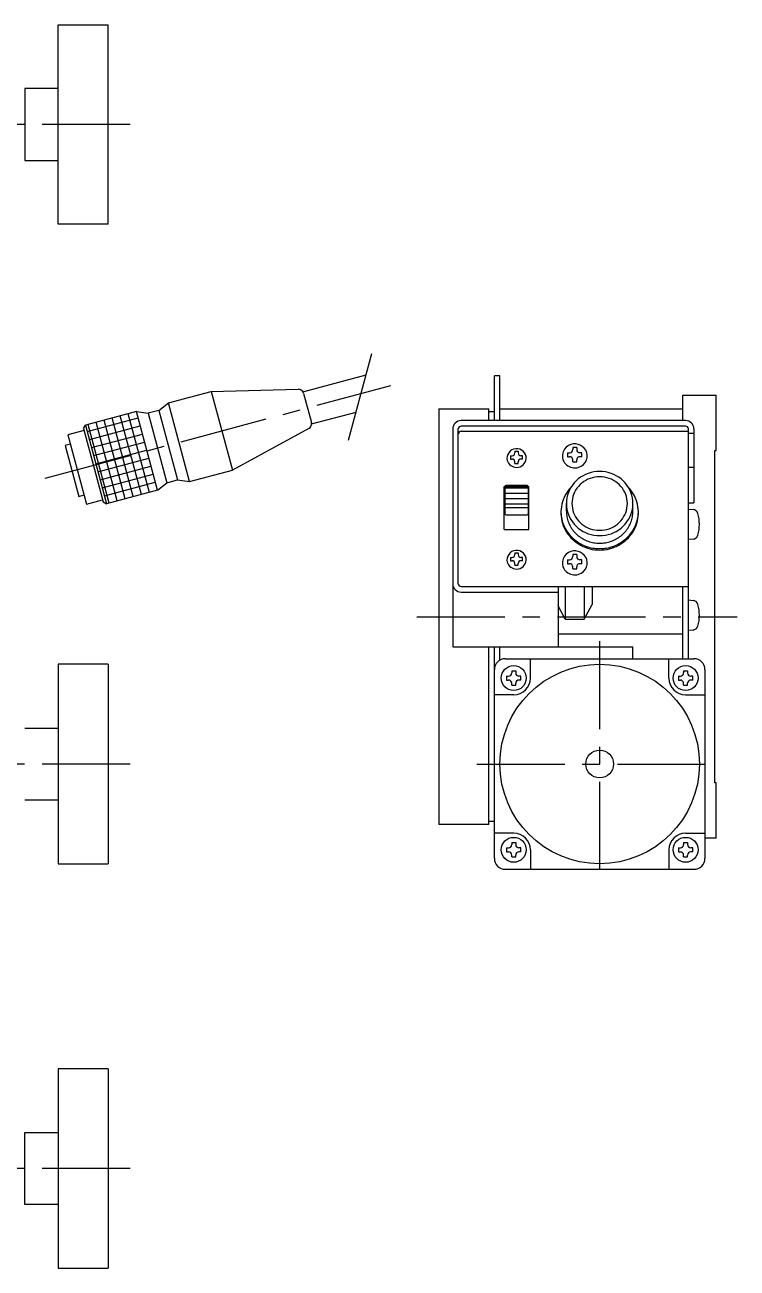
# Model space of a CAD drawing. Extents: x -4 to 342, y -8 to 248.
# Drawn here: x 213.3 to 341.8, y 16.8 to 241.3 of the extents above; entities that cross this region are included whole.
import ezdxf

# ---------------------------------------------------------------- set-up
doc = ezdxf.new("R2010")
doc.units = 0
doc.header["$LTSCALE"] = 0.5
doc.linetypes.add('CENTER', pattern=[50.8, 31.75, -6.35, 6.35, -6.35])
for name, color, linetype in [('MSM_CENTER', 1, 'CENTER'), ('MSM_CONTINUOUS', 7, 'CONTINUOUS'), ('MSM_NARROW', 5, 'CONTINUOUS')]:
    doc.layers.add(name, color=color, linetype=linetype)

msp = doc.modelspace()

# ---------------------------------------------------------------- linework, layer by layer
at = {"layer": 'MSM_CENTER'}
for p, q in [((232.258008, 223.253601), (208.757573, 223.253601)), ((216.913162, 159.428003), (279.291302, 176.142175)), ((283.956778, 134.412338), (341.756779, 134.412334)), ((316.956692, 129.992535), (316.956692, 85.632579)), ((232.258008, 107.812564), (208.757933, 107.812564)), ((294.776714, 107.812557), (339.13667, 107.812557)), ((232.258008, 34.800165), (208.758161, 34.800165))]:
    msp.add_line(p, q, dxfattribs=at)
at = {"layer": 'MSM_CONTINUOUS'}
for p, q in [((219.258159, 241.253601), (228.258159, 241.253601)), ((219.258159, 205.253601), (219.258159, 241.253601)), ((228.258159, 205.253601), (228.258159, 241.253601)), ((219.258159, 229.753601), (213.258159, 229.753601)), ((213.258159, 229.753601), (213.258159, 216.753601)), ((213.258159, 216.753601), (219.258159, 216.753601)), ((228.258159, 205.253601), (219.258159, 205.253601)), ((263.42867, 174.997625), (274.801861, 178.045062)), ((298.956778, 177.911994), (297.956692, 177.911994)), ((297.956692, 169.805477), (297.956692, 177.911994)), ((298.956778, 169.805477), (298.956778, 177.911994)), ((246.888895, 175.069257), (262.552504, 175.471328)), ((237.449634, 171.66003), (239.16149, 172.998705)), ((239.16149, 172.998705), (246.888895, 175.069257)), ((242.96613, 158.799595), (239.16149, 172.998705)), ((246.888895, 175.069257), (250.693535, 160.870147)), ((263.544091, 174.730477), (264.947968, 169.491137)), ((331.956779, 174.412113), (337.956779, 174.412113)), ((331.956779, 169.805477), (331.956779, 174.412113)), ((337.956779, 164.412113), (337.956779, 174.412113)), ((233.365934, 171.44579), (224.189638, 168.987009)), ((237.170574, 157.24668), (233.365934, 171.44579)), ((233.365934, 171.44579), (235.517782, 171.142391)), ((237.449634, 171.66003), (235.517782, 171.142391)), ((235.517782, 171.142391), (238.88243, 158.585355)), ((237.449634, 171.66003), (240.814282, 159.102993)), ((264.981584, 169.202071), (273.00871, 171.352933)), ((287.956778, 171.912341), (296.956778, 171.912341)), ((287.956778, 171.912335), (287.956778, 96.912205)), ((296.956778, 169.805477), (296.956778, 171.912341)), ((296.956778, 171.463814), (297.956692, 171.464014)), ((298.956778, 171.912341), (331.956779, 171.912341)), ((223.836085, 168.374637), (224.189638, 168.987009)), ((223.836085, 168.374637), (227.381906, 155.141453)), ((224.189638, 168.987009), (227.994278, 154.7879)), ((264.459654, 168.353746), (250.693535, 160.870147)), ((332.456779, 169.805477), (291.956779, 169.805477)), ((332.456779, 168.805477), (291.956779, 168.805477)), ((223.926672, 168.036563), (221.028895, 167.260106)), ((221.028895, 167.260106), (224.393543, 154.703069)), ((290.456779, 168.305477), (290.456779, 128.991376)), ((291.456779, 140.361712), (291.456779, 168.305477)), ((291.956779, 167.873623), (332.956779, 167.873623)), ((332.956778, 126.812557), (332.956779, 168.305477)), ((332.956779, 167.545456), (333.956779, 167.545456)), ((333.956779, 168.305477), (333.956779, 154.951255)), ((221.481829, 165.569736), (220.515903, 165.310917)), ((220.515903, 165.310917), (222.974684, 156.13462)), ((301.656776, 164.264822), (301.656776, 163.964823)), ((301.656776, 164.264822), (302.256777, 164.264822)), ((302.256777, 164.264822), (302.256777, 163.964823)), ((311.158774, 164.000967), (311.158774, 163.292966)), ((311.158774, 164.000967), (311.512773, 164.000967)), ((312.810774, 164.944966), (312.102773, 164.944966)), ((312.102773, 164.944966), (312.102773, 164.590967)), ((312.810774, 164.944966), (312.810774, 164.590967)), ((313.754773, 164.000967), (313.400774, 164.000967)), ((313.754773, 163.292966), (313.754773, 164.000967)), ((337.756779, 164.412113), (337.956779, 164.412113)), ((337.756779, 104.412183), (337.756779, 164.412113)), ((300.856777, 163.464823), (300.856777, 162.864822)), ((300.856777, 163.464823), (301.156776, 163.464823)), ((300.856777, 162.864822), (301.156776, 162.864822)), ((301.656776, 162.064823), (301.656776, 162.364822)), ((301.656776, 162.064823), (302.256777, 162.064823)), ((302.256777, 162.064823), (302.256777, 162.364822)), ((303.056776, 163.464823), (302.756777, 163.464823)), ((303.056776, 162.864822), (302.756777, 162.864822)), ((303.056776, 162.864822), (303.056776, 163.464823)), ((311.158774, 163.292966), (311.512773, 163.292966)), ((312.102773, 162.348967), (312.102773, 162.702966)), ((312.102773, 162.348967), (312.810774, 162.348967)), ((312.810774, 162.348967), (312.810774, 162.702966)), ((313.754773, 163.292966), (313.400774, 163.292966)), ((242.96613, 158.799595), (250.693535, 160.870147)), ((313.515318, 159.580144), (313.100051, 159.272356)), ((313.956777, 159.851801), (313.515318, 159.580144)), ((314.421067, 160.08526), (313.956777, 159.851801)), ((314.904656, 160.278744), (314.421067, 160.08526)), ((315.246676, 159.371071), (314.843686, 159.209834)), ((315.403863, 160.43078), (314.904656, 160.278744)), ((315.662682, 159.497767), (315.246676, 159.371071)), ((315.914888, 160.540211), (315.403863, 160.43078)), ((316.088536, 159.58896), (315.662682, 159.497767)), ((316.433842, 160.606204), (315.914888, 160.540211)), ((316.520998, 159.643955), (316.088536, 159.58896)), ((316.956777, 160.628258), (316.433842, 160.606204)), ((316.956777, 159.662333), (316.520998, 159.643955)), ((317.479711, 160.606204), (316.956777, 160.628258)), ((317.392556, 159.643955), (316.956777, 159.662333)), ((317.825018, 159.58896), (317.392556, 159.643955)), ((317.998666, 160.540211), (317.479711, 160.606204)), ((318.250872, 159.497767), (317.825018, 159.58896)), ((318.509691, 160.43078), (317.998666, 160.540211)), ((318.666877, 159.371071), (318.250872, 159.497767)), ((319.008898, 160.278744), (318.509691, 160.43078)), ((319.069868, 159.209834), (318.666877, 159.371071)), ((319.492486, 160.08526), (319.008898, 160.278744)), ((319.956777, 159.851801), (319.492486, 160.08526)), ((320.398235, 159.580144), (319.956777, 159.851801)), ((320.813502, 159.272356), (320.398235, 159.580144)), ((332.956779, 161.421732), (333.956779, 161.421732)), ((237.170574, 157.24668), (227.994278, 154.7879)), ((237.170574, 157.24668), (238.88243, 158.585355)), ((238.88243, 158.585355), (240.814282, 159.102993)), ((240.814282, 159.102993), (242.96613, 158.799595)), ((299.756777, 157.920415), (304.156777, 157.920415)), ((299.756777, 150.157756), (299.756777, 157.920415)), ((299.856777, 157.902569), (299.856777, 152.999977)), ((299.856777, 157.698956), (304.056777, 157.698956)), ((303.856777, 158.102569), (300.056777, 158.102569)), ((304.056777, 157.902569), (304.056777, 152.999977)), ((304.156777, 150.157756), (304.156777, 157.920415)), ((311.475693, 157.407828), (311.208206, 157.060279)), ((311.51893, 157.282011), (311.318621, 156.814901)), ((311.765665, 157.738123), (311.475693, 157.407828)), ((311.760625, 157.730481), (311.51893, 157.282011)), ((312.041865, 158.156898), (311.760625, 157.730481)), ((312.36051, 158.558015), (312.041865, 158.156898)), ((312.714136, 158.93078), (312.36051, 158.558015)), ((312.62665, 157.247519), (312.425238, 156.873794)), ((312.861017, 157.602866), (312.62665, 157.247519)), ((313.100051, 159.272356), (312.714136, 158.93078)), ((313.126555, 157.93713), (312.861017, 157.602866)), ((313.421243, 158.247767), (313.126555, 157.93713)), ((313.742839, 158.532414), (313.421243, 158.247767)), ((314.088895, 158.788904), (313.742839, 158.532414)), ((314.456777, 159.015285), (314.088895, 158.788904)), ((314.843686, 159.209834), (314.456777, 159.015285)), ((319.456777, 159.015285), (319.069868, 159.209834)), ((319.824659, 158.788904), (319.456777, 159.015285)), ((320.170715, 158.532414), (319.824659, 158.788904)), ((320.492311, 158.247767), (320.170715, 158.532414)), ((320.786999, 157.93713), (320.492311, 158.247767)), ((321.052537, 157.602866), (320.786999, 157.93713)), ((321.199417, 158.93078), (320.813502, 159.272356)), ((321.286904, 157.247519), (321.052537, 157.602866)), ((321.553043, 158.558015), (321.199417, 158.93078)), ((321.488315, 156.873794), (321.286904, 157.247519)), ((321.871689, 158.156898), (321.553043, 158.558015)), ((322.152929, 157.730481), (321.871689, 158.156898)), ((322.437861, 157.407828), (322.147889, 157.738123)), ((322.394623, 157.282011), (322.152929, 157.730481)), ((322.594932, 156.814901), (322.394623, 157.282011)), ((322.705348, 157.060279), (322.437861, 157.407828)), ((222.974684, 156.13462), (223.94061, 156.393439)), ((224.393543, 154.703069), (227.29132, 155.479526)), ((227.381906, 155.141453), (227.994278, 154.7879)), ((299.856777, 156.733031), (304.056777, 156.733031)), ((299.856777, 155.767105), (304.056777, 155.767105)), ((310.242982, 155.115787), (310.129927, 154.696715)), ((310.383579, 155.527008), (310.242982, 155.115787)), ((310.55114, 155.928692), (310.383579, 155.527008)), ((310.74498, 156.319191), (310.55114, 155.928692)), ((310.964301, 156.696904), (310.74498, 156.319191)), ((310.979609, 155.33782), (310.956777, 154.832705)), ((311.208206, 157.060279), (310.964301, 156.696904)), ((311.047931, 155.839092), (310.979609, 155.33782)), ((311.161222, 156.332704), (311.047931, 155.839092)), ((311.318621, 156.814901), (311.161222, 156.332704)), ((311.975804, 155.253635), (311.956777, 154.832705)), ((312.032738, 155.671361), (311.975804, 155.253635)), ((312.127148, 156.082704), (312.032738, 155.671361)), ((312.258314, 156.484535), (312.127148, 156.082704)), ((312.425238, 156.873794), (312.258314, 156.484535)), ((321.65524, 156.484535), (321.488315, 156.873794)), ((321.786406, 156.082704), (321.65524, 156.484535)), ((321.880815, 155.671361), (321.786406, 156.082704)), ((321.93775, 155.253635), (321.880815, 155.671361)), ((321.956777, 154.832705), (321.93775, 155.253635)), ((322.752331, 156.332704), (322.594932, 156.814901)), ((322.949252, 156.696904), (322.705348, 157.060279)), ((322.865623, 155.839092), (322.752331, 156.332704)), ((322.933945, 155.33782), (322.865623, 155.839092)), ((322.956776, 154.832705), (322.933945, 155.33782)), ((323.168574, 156.319191), (322.949252, 156.696904)), ((323.362413, 155.928692), (323.168574, 156.319191)), ((323.529975, 155.527008), (323.362413, 155.928692)), ((323.670572, 155.115787), (323.529975, 155.527008)), ((323.783626, 154.696715), (323.670572, 155.115787)), ((332.956779, 154.951255), (333.956779, 154.951255)), ((299.856777, 154.801179), (304.056777, 154.801179)), ((299.856777, 154.100092), (304.056777, 154.100092)), ((300.056777, 152.799977), (303.856777, 152.799977)), ((309.956777, 153.460963), (309.96344, 153.166032)), ((309.988184, 153.841923), (309.960076, 153.409708)), ((309.960076, 153.409708), (309.960671, 152.976643)), ((309.960671, 152.976643), (309.989966, 152.544502)), ((309.96344, 153.166032), (309.983414, 152.871661)), ((309.983414, 152.871661), (310.016663, 152.578413)), ((310.044878, 154.271512), (309.988184, 153.841923)), ((310.129927, 154.696715), (310.044878, 154.271512)), ((310.956777, 154.832705), (310.979609, 154.327589)), ((310.956777, 153.460963), (310.956777, 154.832705)), ((310.956777, 153.460963), (310.962488, 153.208165)), ((310.962488, 153.208165), (310.979609, 152.955847)), ((310.979609, 154.327589), (311.047931, 153.826317)), ((310.979609, 152.955847), (311.008108, 152.704492)), ((311.008108, 152.704492), (311.047931, 152.454576)), ((311.047931, 153.826317), (311.161222, 153.332705)), ((311.161222, 153.332705), (311.318621, 152.850509)), ((311.318621, 152.850509), (311.51893, 152.383398)), ((311.956777, 154.832705), (311.975804, 154.411775)), ((311.975804, 154.411775), (312.032738, 153.994049)), ((312.032738, 153.994049), (312.127148, 153.582705)), ((312.127148, 153.582705), (312.258314, 153.180875)), ((312.258314, 153.180875), (312.425238, 152.791616)), ((312.425238, 152.791616), (312.62665, 152.417891)), ((321.286904, 152.417891), (321.488315, 152.791616)), ((321.488315, 152.791616), (321.65524, 153.180875)), ((321.65524, 153.180875), (321.786406, 153.582705)), ((321.786406, 153.582705), (321.880815, 153.994049)), ((321.880815, 153.994049), (321.93775, 154.411775)), ((321.93775, 154.411775), (321.956777, 154.832705)), ((322.394623, 152.383398), (322.594932, 152.850509)), ((322.594932, 152.850509), (322.752331, 153.332705)), ((322.752331, 153.332705), (322.865623, 153.826317)), ((322.865623, 153.826317), (322.933945, 154.327589)), ((322.865623, 152.454576), (322.905446, 152.704492)), ((322.905446, 152.704492), (322.933945, 152.955847)), ((322.933945, 154.327589), (322.956776, 154.832705)), ((322.933945, 152.955847), (322.951066, 153.208165)), ((322.951066, 153.208165), (322.956776, 153.460963)), ((322.956776, 153.460963), (322.956776, 154.832705)), ((323.868675, 154.271512), (323.783626, 154.696715)), ((323.92537, 153.841923), (323.868675, 154.271512)), ((323.89689, 152.578413), (323.930139, 152.871661)), ((323.923587, 152.544502), (323.952882, 152.976643)), ((323.953477, 153.409708), (323.92537, 153.841923)), ((323.930139, 152.871661), (323.950114, 153.166032)), ((323.950114, 153.166032), (323.956776, 153.460963)), ((323.952882, 152.976643), (323.953477, 153.409708)), ((332.956779, 153.831429), (333.804028, 153.757304)), ((309.989966, 152.544502), (310.047841, 152.115059)), ((310.016663, 152.578413), (310.063123, 152.286845)), ((310.047841, 152.115059), (310.134058, 151.690076)), ((310.063123, 152.286845), (310.122705, 151.997511)), ((310.122705, 151.997511), (310.195296, 151.710963)), ((310.134058, 151.690076), (310.248264, 151.271295)), ((310.195296, 151.710963), (310.280759, 151.427747)), ((310.248264, 151.271295), (310.38999, 150.860436)), ((310.280759, 151.427747), (310.378929, 151.148401)), ((310.378929, 151.148401), (310.48962, 150.873457)), ((310.38999, 150.860436), (310.558654, 150.459183)), ((310.48962, 150.873457), (310.612623, 150.603438)), ((310.558654, 150.459183), (310.753566, 150.069182)), ((310.612623, 150.603438), (310.747701, 150.338859)), ((311.047931, 152.454576), (311.099001, 152.206576)), ((311.099001, 152.206576), (311.161222, 151.960963)), ((311.161222, 151.960963), (311.234475, 151.718206)), ((311.234475, 151.718206), (311.318621, 151.478767)), ((311.318621, 151.478767), (311.4135, 151.243101)), ((311.4135, 151.243101), (311.51893, 151.011656)), ((311.51893, 152.383398), (311.760625, 151.934928)), ((311.51893, 151.011656), (311.634712, 150.784874)), ((311.634712, 150.784874), (311.760625, 150.563186)), ((311.760625, 151.934928), (312.041865, 151.508512)), ((311.760625, 150.563186), (311.896428, 150.347014)), ((312.041865, 151.508512), (312.36051, 151.107395)), ((312.36051, 151.107395), (312.714136, 150.734629)), ((312.62665, 152.417891), (312.861017, 152.062544)), ((312.714136, 150.734629), (313.100051, 150.393053)), ((312.861017, 152.062544), (313.126555, 151.72828)), ((313.100051, 150.393053), (313.515318, 150.085265)), ((313.126555, 151.72828), (313.421243, 151.417642)), ((313.421243, 151.417642), (313.742839, 151.132995)), ((313.742839, 151.132995), (314.088895, 150.876505)), ((314.088895, 150.876505), (314.456777, 150.650124)), ((314.456777, 150.650124), (314.843686, 150.455575)), ((314.843686, 150.455575), (315.246676, 150.294339)), ((318.666877, 150.294339), (319.069868, 150.455575)), ((319.069868, 150.455575), (319.456777, 150.650124)), ((319.456777, 150.650124), (319.824659, 150.876505)), ((319.824659, 150.876505), (320.170715, 151.132995)), ((320.170715, 151.132995), (320.492311, 151.417642)), ((320.398235, 150.085265), (320.813502, 150.393053)), ((320.492311, 151.417642), (320.786999, 151.72828)), ((320.786999, 151.72828), (321.052537, 152.062544)), ((320.813502, 150.393053), (321.199417, 150.734629)), ((321.052537, 152.062544), (321.286904, 152.417891)), ((321.199417, 150.734629), (321.553043, 151.107395)), ((321.553043, 151.107395), (321.871689, 151.508512)), ((321.871689, 151.508512), (322.152929, 151.934928)), ((322.017125, 150.347014), (322.152929, 150.563186)), ((322.152929, 151.934928), (322.394623, 152.383398)), ((322.152929, 150.563186), (322.278842, 150.784874)), ((322.278842, 150.784874), (322.394623, 151.011656)), ((322.394623, 151.011656), (322.500054, 151.243101)), ((322.500054, 151.243101), (322.594932, 151.478767)), ((322.594932, 151.478767), (322.679078, 151.718206)), ((322.679078, 151.718206), (322.752331, 151.960963)), ((322.752331, 151.960963), (322.814553, 152.206576)), ((322.814553, 152.206576), (322.865623, 152.454576)), ((323.159988, 150.069182), (323.354899, 150.459183)), ((323.165852, 150.338859), (323.300931, 150.603438)), ((323.300931, 150.603438), (323.423933, 150.873457)), ((323.354899, 150.459183), (323.523564, 150.860436)), ((323.423933, 150.873457), (323.534625, 151.148401)), ((323.523564, 150.860436), (323.66529, 151.271295)), ((323.534625, 151.148401), (323.632795, 151.427747)), ((323.632795, 151.427747), (323.718257, 151.710963)), ((323.66529, 151.271295), (323.779496, 151.690076)), ((323.718257, 151.710963), (323.790848, 151.997511)), ((323.779496, 151.690076), (323.865713, 152.115059)), ((323.790848, 151.997511), (323.850431, 152.286845)), ((323.850431, 152.286845), (323.89689, 152.578413)), ((323.865713, 152.115059), (323.923587, 152.544502)), ((299.756777, 150.157756), (304.156777, 150.157756)), ((310.747701, 150.338859), (310.894599, 150.080223)), ((310.753566, 150.069182), (310.973925, 149.692033)), ((310.894599, 150.080223), (311.053037, 149.828023)), ((310.973925, 149.692033), (311.218827, 149.329284)), ((311.053037, 149.828023), (311.222713, 149.582738)), ((311.218827, 149.329284), (311.487268, 148.982423)), ((311.222713, 149.582738), (311.403304, 149.344835)), ((311.403304, 149.344835), (311.594466, 149.114768)), ((311.487268, 148.982423), (311.778146, 148.652872)), ((311.594466, 149.114768), (311.795836, 148.892974)), ((311.778146, 148.652872), (312.090269, 148.341983)), ((311.795836, 148.892974), (312.00703, 148.679875)), ((311.896428, 150.347014), (312.041865, 150.13677)), ((312.00703, 148.679875), (312.227646, 148.475878)), ((312.041865, 150.13677), (312.196657, 149.932854)), ((312.090269, 148.341983), (312.422355, 148.051032)), ((312.196657, 149.932854), (312.36051, 149.735653)), ((312.227646, 148.475878), (312.457264, 148.281369)), ((312.36051, 149.735653), (312.533113, 149.545544)), ((312.457264, 148.281369), (312.695447, 148.096721)), ((312.533113, 149.545544), (312.714136, 149.362888)), ((312.714136, 149.362888), (312.903236, 149.188033)), ((312.903236, 149.188033), (313.100051, 149.021311)), ((313.100051, 149.021311), (313.304208, 148.863041)), ((313.304208, 148.863041), (313.515318, 148.713523)), ((313.515318, 150.085265), (313.956777, 149.813608)), ((313.515318, 148.713523), (313.732979, 148.573043)), ((313.732979, 148.573043), (313.956777, 148.441866)), ((313.956777, 149.813608), (314.421067, 149.580149)), ((313.956777, 148.441866), (314.186285, 148.320244)), ((314.186285, 148.320244), (314.421067, 148.208408)), ((314.421067, 149.580149), (314.904656, 149.386666)), ((314.421067, 148.208408), (314.660676, 148.10657)), ((314.904656, 149.386666), (315.403863, 149.23463)), ((315.246676, 150.294339), (315.662682, 150.167642)), ((315.403863, 149.23463), (315.914888, 149.125199)), ((315.662682, 150.167642), (316.088536, 150.07645)), ((315.914888, 149.125199), (316.433842, 149.059205)), ((316.088536, 150.07645), (316.520998, 150.021455)), ((316.433842, 149.059205), (316.956777, 149.037151)), ((316.520998, 150.021455), (316.956777, 150.003077)), ((316.956777, 150.003077), (317.392556, 150.021455)), ((316.956777, 149.037151), (317.479711, 149.059205)), ((317.392556, 150.021455), (317.825018, 150.07645)), ((317.479711, 149.059205), (317.998666, 149.125199)), ((317.825018, 150.07645), (318.250872, 150.167642)), ((317.998666, 149.125199), (318.509691, 149.23463)), ((318.250872, 150.167642), (318.666877, 150.294339)), ((318.509691, 149.23463), (319.008898, 149.386666)), ((319.008898, 149.386666), (319.492486, 149.580149)), ((319.252877, 148.10657), (319.492486, 148.208408)), ((319.492486, 149.580149), (319.956777, 149.813608)), ((319.492486, 148.208408), (319.727268, 148.320244)), ((319.727268, 148.320244), (319.956777, 148.441866)), ((319.956777, 149.813608), (320.398235, 150.085265)), ((319.956777, 148.441866), (320.180574, 148.573043)), ((320.180574, 148.573043), (320.398235, 148.713523)), ((320.398235, 148.713523), (320.609345, 148.863041)), ((320.609345, 148.863041), (320.813502, 149.021311)), ((320.813502, 149.021311), (321.010318, 149.188033)), ((321.010318, 149.188033), (321.199417, 149.362888)), ((321.199417, 149.362888), (321.380441, 149.545544)), ((321.218107, 148.096721), (321.45629, 148.281369)), ((321.380441, 149.545544), (321.553043, 149.735653)), ((321.45629, 148.281369), (321.685908, 148.475878)), ((321.491199, 148.051032), (321.823285, 148.341983)), ((321.553043, 149.735653), (321.716897, 149.932854)), ((321.685908, 148.475878), (321.906524, 148.679875)), ((321.716897, 149.932854), (321.871689, 150.13677)), ((321.823285, 148.341983), (322.135408, 148.652872)), ((321.871689, 150.13677), (322.017125, 150.347014)), ((321.906524, 148.679875), (322.117718, 148.892974)), ((322.117718, 148.892974), (322.319088, 149.114768)), ((322.135408, 148.652872), (322.426286, 148.982423)), ((322.319088, 149.114768), (322.51025, 149.344835)), ((322.426286, 148.982423), (322.694727, 149.329284)), ((322.51025, 149.344835), (322.690841, 149.582738)), ((322.690841, 149.582738), (322.860517, 149.828023)), ((322.694727, 149.329284), (322.939629, 149.692033)), ((322.860517, 149.828023), (323.018954, 150.080223)), ((322.939629, 149.692033), (323.159988, 150.069182)), ((323.018954, 150.080223), (323.165852, 150.338859)), ((333.804028, 148.405554), (332.956779, 148.331429)), ((301.656776, 145.912231), (301.656776, 145.612232)), ((301.656776, 145.912231), (302.256777, 145.912231)), ((302.256777, 145.912231), (302.256777, 145.612232)), ((312.422355, 148.051032), (312.773042, 147.781212)), ((312.695447, 148.096721), (312.941742, 147.922284)), ((312.773042, 147.781212), (313.140893, 147.533631)), ((312.941742, 147.922284), (313.19568, 147.758389)), ((313.140893, 147.533631), (313.524397, 147.309303)), ((313.19568, 147.758389), (313.456777, 147.60535)), ((313.456777, 147.60535), (313.724537, 147.463458)), ((313.524397, 147.309303), (313.921982, 147.109149)), ((313.724537, 147.463458), (313.998449, 147.332982)), ((313.921982, 147.109149), (314.332017, 146.933991)), ((313.998449, 147.332982), (314.277993, 147.214171)), ((314.277993, 147.214171), (314.562636, 147.107251)), ((314.332017, 146.933991), (314.752819, 146.784546)), ((314.562636, 147.107251), (314.851836, 147.012426)), ((314.660676, 148.10657), (314.904656, 148.014924)), ((314.752819, 146.784546), (315.182662, 146.661428)), ((314.851836, 147.012426), (315.145044, 146.929876)), ((314.904656, 148.014924), (315.152542, 147.933645)), ((315.145044, 146.929876), (315.4417, 146.859758)), ((315.152542, 147.933645), (315.403863, 147.862888)), ((315.182662, 146.661428), (315.619783, 146.565142)), ((315.403863, 147.862888), (315.658139, 147.802787)), ((315.4417, 146.859758), (315.74124, 146.802206)), ((315.619783, 146.565142), (316.062389, 146.496082)), ((315.658139, 147.802787), (315.914888, 147.753457)), ((315.74124, 146.802206), (316.043094, 146.757329)), ((315.914888, 147.753457), (316.17362, 147.714991)), ((316.043094, 146.757329), (316.346687, 146.725213)), ((316.062389, 146.496082), (316.508664, 146.454533)), ((316.17362, 147.714991), (316.433842, 147.687463)), ((316.346687, 146.725213), (316.651441, 146.705919)), ((316.433842, 147.687463), (316.695061, 147.670926)), ((316.508664, 146.454533), (316.956777, 146.440664)), ((316.651441, 146.705919), (316.956777, 146.699484)), ((316.695061, 147.670926), (316.956777, 147.665409)), ((316.956777, 147.665409), (317.218493, 147.670926)), ((316.956777, 146.699484), (317.262113, 146.705919)), ((316.956777, 146.440664), (317.40489, 146.454533)), ((317.218493, 147.670926), (317.479711, 147.687463)), ((317.262113, 146.705919), (317.566867, 146.725213)), ((317.40489, 146.454533), (317.851165, 146.496082)), ((317.479711, 147.687463), (317.739934, 147.714991)), ((317.566867, 146.725213), (317.87046, 146.757329)), ((317.739934, 147.714991), (317.998666, 147.753457)), ((317.851165, 146.496082), (318.293771, 146.565142)), ((317.87046, 146.757329), (318.172314, 146.802206)), ((317.998666, 147.753457), (318.255414, 147.802787)), ((318.172314, 146.802206), (318.471854, 146.859758)), ((318.255414, 147.802787), (318.509691, 147.862888)), ((318.293771, 146.565142), (318.730892, 146.661428)), ((318.471854, 146.859758), (318.76851, 146.929876)), ((318.509691, 147.862888), (318.761012, 147.933645)), ((318.730892, 146.661428), (319.160735, 146.784546)), ((318.761012, 147.933645), (319.008898, 148.014924)), ((318.76851, 146.929876), (319.061717, 147.012426)), ((319.008898, 148.014924), (319.252877, 148.10657)), ((319.061717, 147.012426), (319.350918, 147.107251)), ((319.160735, 146.784546), (319.581537, 146.933991)), ((319.350918, 147.107251), (319.635561, 147.214171)), ((319.581537, 146.933991), (319.991571, 147.109149)), ((319.635561, 147.214171), (319.915104, 147.332982)), ((319.915104, 147.332982), (320.189017, 147.463458)), ((319.991571, 147.109149), (320.389156, 147.309303)), ((320.189017, 147.463458), (320.456777, 147.60535)), ((320.389156, 147.309303), (320.772661, 147.533631)), ((320.456777, 147.60535), (320.717874, 147.758389)), ((320.717874, 147.758389), (320.971812, 147.922284)), ((320.772661, 147.533631), (321.140511, 147.781212)), ((320.971812, 147.922284), (321.218107, 148.096721)), ((321.140511, 147.781212), (321.491199, 148.051032)), ((300.856777, 145.112232), (300.856777, 144.512231)), ((300.856777, 145.112232), (301.156776, 145.112232)), ((300.856777, 144.512231), (301.156776, 144.512231)), ((301.656776, 143.712232), (301.656776, 144.012231)), ((301.656776, 143.712232), (302.256777, 143.712232)), ((302.256777, 143.712232), (302.256777, 144.012231)), ((303.056776, 145.112232), (302.756777, 145.112232)), ((303.056776, 144.512231), (302.756777, 144.512231)), ((303.056776, 144.512231), (303.056776, 145.112232)), ((311.158774, 144.682446), (311.158774, 143.974445)), ((311.158774, 144.682446), (311.512773, 144.682446)), ((311.158774, 143.974445), (311.512773, 143.974445)), ((312.102773, 145.626445), (312.102773, 145.272446)), ((312.810774, 145.626445), (312.102773, 145.626445)), ((312.810774, 145.626445), (312.810774, 145.272446)), ((313.754773, 144.682446), (313.400774, 144.682446)), ((313.754773, 143.974445), (313.400774, 143.974445)), ((313.754773, 143.974445), (313.754773, 144.682446)), ((312.102773, 143.030446), (312.102773, 143.384445)), ((312.102773, 143.030446), (312.810774, 143.030446)), ((312.810774, 143.030446), (312.810774, 143.384445)), ((291.956779, 139.861774), (332.956778, 139.861774)), ((309.456779, 139.861774), (309.456779, 128.991376)), ((310.761087, 139.861774), (310.761087, 133.958098)), ((314.152458, 139.861774), (314.152458, 133.958098)), ((315.57768, 139.861774), (315.57768, 136.614038)), ((331.956779, 126.812557), (331.956779, 139.861774)), ((291.956779, 138.861774), (309.456779, 138.861774)), ((332.956778, 137.422931), (333.804027, 137.348807)), ((310.761087, 133.958098), (309.456779, 136.388712)), ((314.152458, 133.958098), (315.57768, 136.614038)), ((310.761087, 133.958098), (314.152458, 133.958098)), ((309.456779, 131.301446), (331.956779, 131.301446)), ((333.804027, 131.997056), (332.956778, 131.922931)), ((290.456779, 128.991376), (322.956779, 128.991376)), ((296.956778, 96.912205), (296.956778, 128.991376)), ((297.956692, 90.812557), (297.956692, 128.991376)), ((298.956778, 126.544657), (298.956778, 128.991376)), ((322.956779, 126.812557), (322.956779, 128.991376)), ((219.258008, 125.812564), (219.258008, 89.812564)), ((228.258008, 125.812564), (219.258008, 125.812564)), ((228.258008, 125.812564), (228.258008, 89.812564)), ((299.956692, 126.812557), (333.956692, 126.812557)), ((304.456692, 123.312557), (304.456692, 126.812557)), ((329.456692, 123.312557), (329.456692, 126.812557)), ((300.158693, 123.677269), (300.512692, 123.677269)), ((300.158693, 123.677269), (300.158693, 122.969268)), ((301.102692, 124.621268), (301.102692, 124.267269)), ((301.102692, 124.621268), (301.810693, 124.621268)), ((301.810693, 124.621268), (301.810693, 124.267269)), ((302.754692, 123.677269), (302.400693, 123.677269)), ((302.754692, 122.969268), (302.754692, 123.677269)), ((331.158693, 123.677269), (331.512692, 123.677269)), ((331.158693, 123.677269), (331.158693, 122.969268)), ((332.102692, 124.621268), (332.102692, 124.267269)), ((332.102692, 124.621268), (332.810693, 124.621268)), ((332.810693, 124.621268), (332.810693, 124.267269)), ((333.754692, 123.677269), (333.400693, 123.677269)), ((333.754692, 122.969268), (333.754692, 123.677269)), ((335.956692, 124.812557), (335.956692, 90.812557)), ((300.158693, 122.969268), (300.512692, 122.969268)), ((301.102692, 122.025269), (301.102692, 122.379268)), ((301.102692, 122.025269), (301.810693, 122.025269)), ((301.810693, 122.025269), (301.810693, 122.379268)), ((302.754692, 122.969268), (302.400693, 122.969268)), ((331.158693, 122.969268), (331.512692, 122.969268)), ((332.102692, 122.025269), (332.102692, 122.379268)), ((332.102692, 122.025269), (332.810693, 122.025269)), ((332.810693, 122.025269), (332.810693, 122.379268)), ((333.754692, 122.969268), (333.400693, 122.969268)), ((301.456692, 120.312557), (297.956692, 120.312557)), ((332.456692, 120.312557), (335.956692, 120.312557)), ((213.258008, 114.312564), (219.258008, 114.312564)), ((337.956779, 104.412183), (337.756779, 104.412183)), ((337.956779, 94.412183), (337.956779, 104.412183)), ((219.258008, 101.312564), (213.258008, 101.312564)), ((296.956778, 96.912205), (287.956778, 96.912205)), ((297.956818, 97.412405), (296.956778, 97.412205)), ((301.456692, 95.312557), (297.956692, 95.312557)), ((332.456692, 95.312557), (335.956692, 95.312557)), ((337.956779, 94.412183), (335.956692, 94.412183)), ((300.158693, 92.677384), (300.512692, 92.677384)), ((300.158693, 92.677384), (300.158693, 91.969383)), ((301.102692, 93.621383), (301.102692, 93.267384)), ((301.102692, 93.621383), (301.810693, 93.621383)), ((301.810693, 93.621383), (301.810693, 93.267384)), ((302.754692, 92.677384), (302.400693, 92.677384)), ((302.754692, 91.969383), (302.754692, 92.677384)), ((304.456692, 92.312557), (304.456692, 88.812557)), ((329.456692, 92.312557), (329.456692, 88.812557)), ((331.158693, 92.677384), (331.512692, 92.677384)), ((331.158693, 92.677384), (331.158693, 91.969383)), ((332.102692, 93.621383), (332.102692, 93.267384)), ((332.102692, 93.621383), (332.810693, 93.621383)), ((332.810693, 93.621383), (332.810693, 93.267384)), ((333.754692, 92.677384), (333.400693, 92.677384)), ((333.754692, 91.969383), (333.754692, 92.677384)), ((219.258008, 89.812564), (228.258008, 89.812564)), ((300.158693, 91.969383), (300.512692, 91.969383)), ((301.102692, 91.025384), (301.102692, 91.379383)), ((301.102692, 91.025384), (301.810693, 91.025384)), ((301.810693, 91.025384), (301.810693, 91.379383)), ((302.754692, 91.969383), (302.400693, 91.969383)), ((331.158693, 91.969383), (331.512692, 91.969383)), ((332.102692, 91.025384), (332.102692, 91.379383)), ((332.102692, 91.025384), (332.810693, 91.025384)), ((332.810693, 91.025384), (332.810693, 91.379383)), ((333.754692, 91.969383), (333.400693, 91.969383)), ((299.956692, 88.812557), (333.956692, 88.812557)), ((228.258159, 52.800165), (219.258159, 52.800165)), ((219.258159, 52.800165), (219.258159, 16.800165)), ((228.258159, 52.800165), (228.258159, 16.800165)), ((213.258159, 41.300165), (219.258159, 41.300165)), ((213.258159, 28.300165), (213.258159, 41.300165)), ((219.258159, 28.300165), (213.258159, 28.300165)), ((219.258159, 16.800165), (228.258159, 16.800165))]:
    msp.add_line(p, q, dxfattribs=at)
for centre, radius in [((316.956692, 107.812557), 18), ((301.456692, 123.323268), 2.25), ((332.456692, 123.323268), 2.25), ((316.956692, 107.812557), 2.5), ((301.456692, 92.323383), 2.25), ((332.456692, 92.323383), 2.25)]:
    msp.add_circle(centre, radius, dxfattribs=at)
for centre, radius, start, end in [((262.578164, 174.471658), 1, 15, 91.470412), ((263.982041, 169.232318), 1, 298.529588, 15), ((291.956779, 168.305477), 1.5, 90, 180), ((291.956779, 168.305477), 0.5, 90, 180), ((332.456779, 168.305477), 1.5, 0, 90.000002), ((332.456779, 168.305477), 0.5, 0, 90.000002), ((291.956779, 167.373623), 0.5, 90, 180), ((301.942421, 163.001432), 1.722517, 94.59787479, 193.35432495), ((301.156776, 163.964823), 0.5, 270, 0), ((301.983684, 163.007525), 1.720254, 358.62928874, 95.98417725), ((302.756777, 163.964823), 0.5, 180, 270), ((312.436233, 163.407223), 2.208459, 94.55665311, 198.54616228), ((311.512773, 164.590967), 0.59, 270, 0), ((312.436605, 163.330427), 2.285049, 52.94081294, 94.41297032), ((313.400774, 164.590967), 0.59, 180, 270), ((312.613753, 163.438991), 2.093035, 313.16338983, 55.02013833), ((301.981869, 163.157143), 1.802496, 197.8851692, 269.20237433), ((301.156776, 162.364822), 0.5, 0, 90), ((301.97694, 163.085302), 1.730597, 269.33243158, 356.05951512), ((302.756777, 162.364822), 0.5, 90, 180), ((312.460794, 163.555195), 2.282657, 201.87320683, 313.96856408), ((311.512773, 162.702966), 0.59, 0, 90), ((313.400774, 162.702966), 0.59, 90, 180), ((300.056777, 157.902569), 0.2, 90, 180), ((303.856777, 157.902569), 0.2, 0, 90), ((300.056777, 152.999977), 0.2, 180, 270), ((303.856777, 152.999977), 0.2, 270, 0), ((333.716872, 152.761109), 1, 16.257028, 85), ((327.956779, 151.081429), 7, 343.742972, 16.257028), ((333.716872, 149.401748), 1, 275, 343.742972), ((301.942421, 144.648841), 1.722517, 94.59787479, 193.35432495), ((301.983684, 144.654934), 1.720254, 358.62928874, 95.98417725), ((312.436233, 144.088702), 2.208459, 94.55665311, 198.54616228), ((312.436605, 144.011906), 2.285049, 52.94081294, 94.41297032), ((301.981869, 144.804552), 1.802496, 197.8851692, 269.20237433), ((301.156776, 145.612232), 0.5, 270, 0), ((301.156776, 144.012231), 0.5, 0, 90), ((301.97694, 144.732711), 1.730597, 269.33243158, 356.05951512), ((302.756777, 145.612232), 0.5, 180, 270), ((302.756777, 144.012231), 0.5, 90, 180), ((311.512773, 145.272446), 0.59, 270, 0), ((311.512773, 143.384445), 0.59, 0, 90), ((313.400774, 145.272446), 0.59, 180, 270), ((313.400774, 143.384445), 0.59, 90, 180), ((312.613753, 144.12047), 2.093035, 313.16338983, 55.02013833), ((312.460794, 144.236674), 2.282657, 201.87320683, 313.96856408), ((291.956779, 140.361774), 1.5, 180, 270), ((291.956779, 140.361774), 0.5, 180, 270), ((333.716871, 136.352612), 1, 16.257028, 85), ((327.956778, 134.672931), 7, 343.742972, 16.257028), ((333.716871, 132.993251), 1, 275, 343.742972), ((299.956692, 124.812557), 2, 90, 180), ((333.956692, 124.812557), 2, 0, 90), ((300.512692, 124.267269), 0.59, 270, 0), ((302.400693, 124.267269), 0.59, 180, 270), ((331.512692, 124.267269), 0.59, 270, 0), ((333.400693, 124.267269), 0.59, 180, 270), ((300.512692, 122.379268), 0.59, 0, 90), ((301.456692, 123.312557), 3, 270, 0), ((302.400693, 122.379268), 0.59, 90, 180), ((332.456692, 123.312557), 3, 180, 270), ((331.512692, 122.379268), 0.59, 0, 90), ((333.400693, 122.379268), 0.59, 90, 180), ((301.456692, 92.312557), 3, 0, 90), ((332.456692, 92.312557), 3, 90, 180), ((300.512692, 93.267384), 0.59, 270, 0), ((302.400693, 93.267384), 0.59, 180, 270), ((331.512692, 93.267384), 0.59, 270, 0), ((333.400693, 93.267384), 0.59, 180, 270), ((299.956692, 90.812557), 2, 180, 270), ((300.512692, 91.379383), 0.59, 0, 90), ((302.400693, 91.379383), 0.59, 90, 180), ((331.512692, 91.379383), 0.59, 0, 90), ((333.400693, 91.379383), 0.59, 90, 180), ((333.956692, 90.812557), 2, 270, 0)]:
    msp.add_arc(centre, radius, start, end, dxfattribs=at)
at = {"layer": 'MSM_NARROW'}
for p, q in [((271.652736, 166.292369), (275.846757, 181.94467)), ((234.272796, 156.470223), (230.468156, 170.669333)), ((235.721685, 156.858452), (231.917045, 171.057562)), ((224.500221, 167.827898), (233.676517, 170.286679)), ((228.477241, 154.917309), (224.672601, 169.116419)), ((224.88845, 166.379008), (234.064745, 168.837789)), ((229.92613, 155.305538), (226.12149, 169.504647)), ((231.375019, 155.693766), (227.570379, 169.892876)), ((232.823908, 156.081995), (229.019268, 170.281104)), ((225.276679, 164.93012), (234.452974, 167.388901)), ((225.664907, 163.481231), (234.841203, 165.940012)), ((226.053136, 162.032342), (235.229431, 164.491123)), ((226.441364, 160.583454), (235.61766, 163.042234)), ((226.829593, 159.134565), (236.005888, 161.593346)), ((227.217822, 157.685676), (236.394117, 160.144457)), ((227.60605, 156.236788), (236.782345, 158.695569))]:
    msp.add_line(p, q, dxfattribs=at)

doc.saveas('drawing.dxf')
